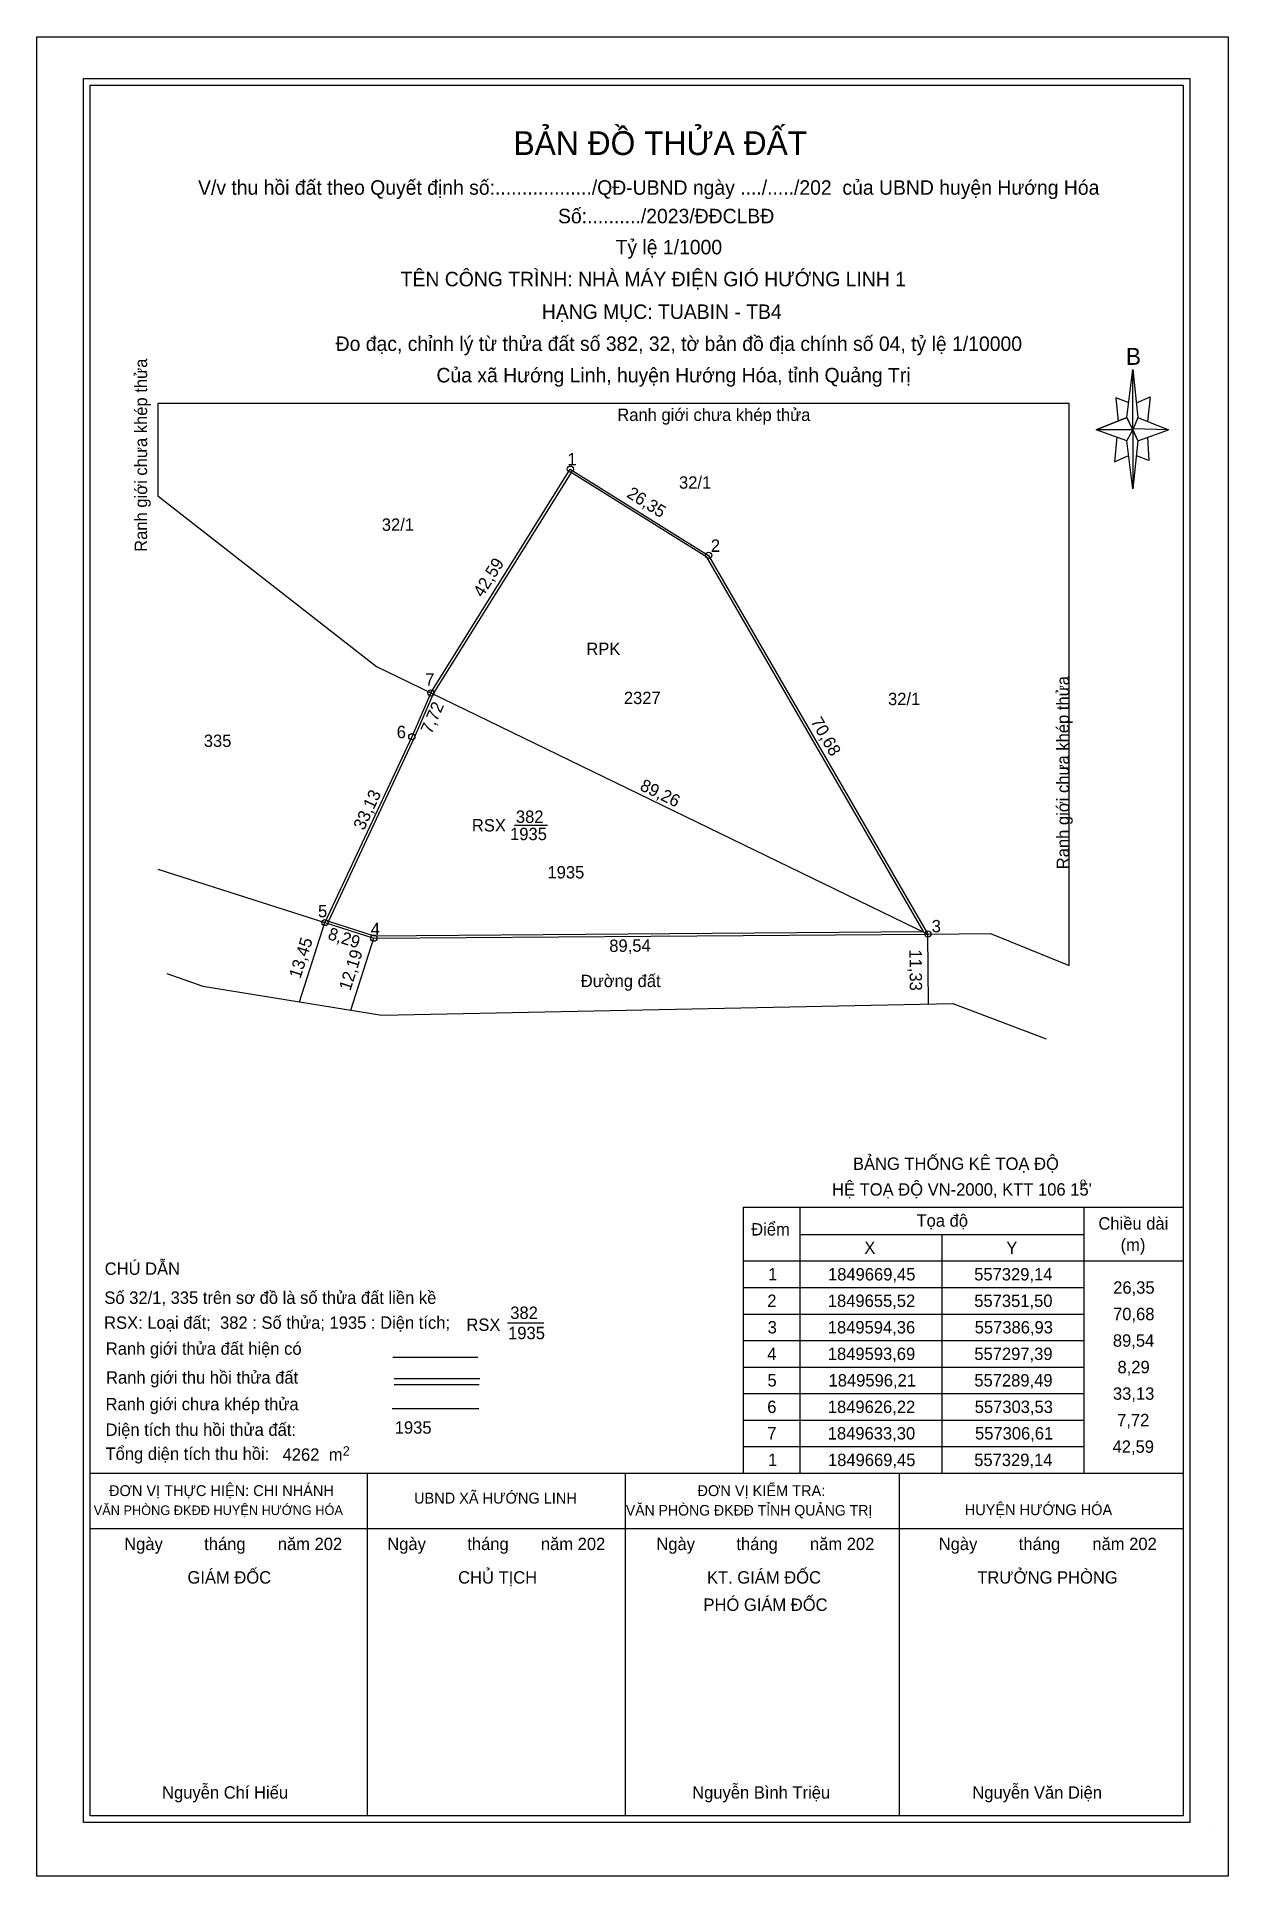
# Model space of a CAD drawing. Extents: x 557243 to 557435, y 1849442 to 1849739.
import ezdxf

# ---------------------------------------------------------------- set-up
doc = ezdxf.new("R2010")
doc.units = 0
for name, color, linetype in [('Level 1', 7, 'Continuous'), ('Level 10', 7, 'Continuous'), ('Level 13', 7, 'Continuous'), ('Level 16', 7, 'Continuous'), ('Level 2', 7, 'Continuous'), ('Level 21', 7, 'Continuous'), ('Level 4', 7, 'Continuous'), ('Level 5', 7, 'Continuous'), ('Level 6', 7, 'Continuous')]:
    doc.layers.add(name, color=color, linetype=linetype)

msp = doc.modelspace()

# ---------------------------------------------------------------- linework, layer by layer
at = {"layer": 'Level 1'}
for p, q in [((557419.07, 1849677.77), (557420.07, 1849685.52)), ((557420.66, 1849680.15), (557422.85, 1849681.15)), ((557422.85, 1849681.15), (557422.45, 1849677.17)), ((557419.47, 1849680.15), (557417.29, 1849680.95)), ((557417.29, 1849680.95), (557417.68, 1849677.17)), ((557419.07, 1849677.77), (557414.11, 1849675.78)), ((557414.11, 1849675.78), (557419.07, 1849677.77)), ((557419.07, 1849674), (557414.11, 1849675.78)), ((557420.07, 1849675.78), (557414.11, 1849675.78)), ((557420.07, 1849675.78), (557419.07, 1849677.77)), ((557419.07, 1849677.77), (557420.86, 1849674)), ((557425.83, 1849675.78), (557420.07, 1849675.98)), ((557420.07, 1849675.98), (557420.07, 1849675.78)), ((557420.07, 1849675.78), (557420.86, 1849674)), ((557420.86, 1849677.77), (557425.83, 1849675.78)), ((557420.86, 1849674), (557425.83, 1849675.78)), ((557420.86, 1849674), (557425.83, 1849675.78)), ((557417.49, 1849674.59), (557417.09, 1849670.62)), ((557420.86, 1849674), (557420.07, 1849666.25)), ((557422.45, 1849674.59), (557422.65, 1849670.82)), ((557417.09, 1849670.62), (557419.27, 1849671.61)), ((557422.65, 1849670.82), (557420.66, 1849671.61)), ((557306.61, 1849633.3), (557386.93, 1849594.36)), ((557428.18, 1849554.74), (557428.18, 1849520.13)), ((557357.07, 1849550.23), (557428.18, 1849550.23)), ((557357.07, 1849550.23), (557357.07, 1849507.28)), ((557366.24, 1849550.23), (557366.24, 1849520.13)), ((557412.12, 1849550.23), (557412.12, 1849520.13)), ((557366.24, 1849545.83), (557412.12, 1849545.83)), ((557389.18, 1849545.83), (557389.18, 1849520.13)), ((557428.18, 1849546.17), (557428.18, 1849507.28)), ((557428.18, 1849545.83), (557428.18, 1849507.28)), ((557357.07, 1849541.55), (557428.18, 1849541.55)), ((557357.07, 1849537.26), (557412.12, 1849537.26)), ((557357.07, 1849532.98), (557412.12, 1849532.98)), ((557428.18, 1849532.98), (557428.18, 1849507.28)), ((557318.97, 1849531.54), (557324.86, 1849531.54)), ((557357.07, 1849528.7), (557412.12, 1849528.7)), ((557300.46, 1849526.02), (557314.2, 1849526.02)), ((557357.07, 1849524.41), (557412.12, 1849524.41)), ((557300.66, 1849522.54), (557314.5, 1849522.54)), ((557300.66, 1849521.61), (557314.41, 1849521.61)), ((557357.07, 1849520.13), (557412.12, 1849520.13)), ((557366.24, 1849520.13), (557366.24, 1849507.28)), ((557389.18, 1849520.13), (557389.18, 1849507.28)), ((557412.12, 1849520.13), (557412.12, 1849507.28)), ((557357.07, 1849515.85), (557412.12, 1849515.85)), ((557357.07, 1849511.56), (557412.12, 1849511.56)), ((557251.54, 1849507.28), (557428.18, 1849507.28)), ((557296.38, 1849452), (557296.38, 1849507.28)), ((557338.06, 1849452), (557338.06, 1849507.28)), ((557357.07, 1849507.28), (557428.18, 1849507.28)), ((557357.07, 1849507.28), (557428.18, 1849507.28)), ((557382.35, 1849452), (557382.35, 1849507.28)), ((557251.54, 1849498.35), (557428.18, 1849498.35)), ((557433.04, 1849449.85), (557433.04, 1849449.85)), ((557433.04, 1849449.85), (557433.04, 1849449.85)), ((557433.04, 1849449.85), (557433.04, 1849449.85))]:
    msp.add_line(p, q, dxfattribs=at)
for points in [[(557242.92, 1849739.28), (557435.47, 1849739.28), (557435.47, 1849442.17), (557242.92, 1849442.17)], [(557250.46, 1849732.57), (557429.27, 1849732.57), (557429.27, 1849450.84), (557250.46, 1849450.84)], [(557251.54, 1849731.49), (557428.18, 1849731.49), (557428.18, 1849451.93), (557251.54, 1849451.93)], [(557420.07, 1849685.52), (557420.86, 1849677.77), (557420.07, 1849675.78)], [(557420.07, 1849675.78), (557420.07, 1849666.25), (557419.07, 1849674)]]:
    msp.add_lwpolyline(points, close=True, dxfattribs=at)
for points in [[(557306.61, 1849633.3), (557329.14, 1849669.45), (557351.5, 1849655.52), (557386.93, 1849594.36)], [(557306.98, 1849633.14), (557303.89, 1849626.06), (557290.05, 1849596.45), (557297.45, 1849594.09), (557386.24, 1849594.75), (557351.2, 1849655.23), (557329.26, 1849668.9), (557306.95, 1849633.09)], [(557306.61, 1849633.3), (557303.53, 1849626.22), (557289.49, 1849596.21), (557297.39, 1849593.69), (557386.93, 1849594.36)], [(557262.47, 1849604.84), (557289.49, 1849596.21)], [(557386.93, 1849594.36), (557397.03, 1849594.43), (557400.24, 1849593.14)], [(557314.36, 1849517.66), (557300.33, 1849517.66)]]:
    msp.add_lwpolyline(points, dxfattribs=at)
at = {"layer": 'Level 10'}
for points in [[(557306.61, 1849633.3), (557329.14, 1849669.45), (557351.5, 1849655.52), (557386.93, 1849594.36)], [(557306.61, 1849633.3), (557303.53, 1849626.22), (557289.49, 1849596.21), (557297.39, 1849593.69), (557386.93, 1849594.36)]]:
    msp.add_lwpolyline(points, dxfattribs=at)
at = {"layer": 'Level 13'}
msp.add_line((557320.1, 1849611.92), (557325.44, 1849611.92), dxfattribs=at)
at = {"layer": 'Level 16'}
for p, q in [((557409.75, 1849680.05), (557262.47, 1849680.05)), ((557262.47, 1849680.05), (557262.47, 1849665.12)), ((557409.75, 1849589.3), (557409.75, 1849680.05))]:
    msp.add_line(p, q, dxfattribs=at)
for points in [[(557262.47, 1849665.12), (557297.81, 1849637.57), (557306.61, 1849633.3)], [(557286.29, 1849646.55), (557297.81, 1849637.57), (557306.61, 1849633.3)], [(557268.87, 1849602.79), (557289.49, 1849596.21)], [(557386.93, 1849594.36), (557397.03, 1849594.43), (557409.75, 1849589.3)], [(557263.92, 1849588), (557269.73, 1849585.91), (557298.69, 1849581.27), (557390.95, 1849583.11), (557406.05, 1849577.42)]]:
    msp.add_lwpolyline(points, dxfattribs=at)
at = {"layer": 'Level 21'}
for centre in [(557329.14, 1849669.45), (557351.5, 1849655.52), (557306.61, 1849633.3), (557306.61, 1849633.3), (557306.61, 1849633.3), (557303.53, 1849626.22), (557289.49, 1849596.21), (557297.39, 1849593.69), (557386.93, 1849594.36), (557386.93, 1849594.36)]:
    msp.add_circle(centre, 0.5, dxfattribs=at)
at = {"layer": 'Level 5'}
for p, q in [((557285.4, 1849583.4), (557289.49, 1849596.21)), ((557293.68, 1849582.07), (557297.39, 1849593.69)), ((557387.01, 1849583.03), (557386.93, 1849594.36))]:
    msp.add_line(p, q, dxfattribs=at)

# ---------------------------------------------------------------- texts
at = {"layer": 'Level 1'}
for s, height, p in [('BẢN ĐỒ THỬA ĐẤT', 3.8401, (557319.96, 1849720.19)), ('V/v thu hồi đất theo Quyết định số:................../QĐ-UBND ngày ..../...../202  của UBND huyện Hướng Hóa', 2.33918, (557268.98, 1849713.77)), ('Số:........../2023/ĐĐCLBĐ', 2.3392, (557327.16, 1849709.16)), ('Tỷ lệ 1/1000', 2.3392, (557336.46, 1849704.14)), ('TÊN CÔNG TRÌNH: NHÀ MÁY ĐIỆN GIÓ HƯỚNG LINH 1', 2.3392, (557301.73, 1849698.98)), ('HẠNG MỤC: TUABIN - TB4', 2.3392, (557324.55, 1849693.71)), ('Đo đạc, chỉnh lý từ thửa đất số 382, 32, tờ bản đồ địa chính số 04, tỷ lệ 1/10000', 2.3392, (557291.22, 1849688.54)), ('B', 2.74, (557418.93, 1849686.29)), ('Của xã Hướng Linh, huyện Hướng Hóa, tỉnh Quảng Trị', 2.3392, (557307.51, 1849683.46)), ('Ranh giới chưa khép thửa', 2, (557336.74, 1849677.23)), ('32/1', 2, (557346.71, 1849666.29)), ('32/1', 2, (557298.68, 1849659.49)), ('32/1', 2, (557380.49, 1849631.33)), ('335', 2, (557269.91, 1849624.57)), ('Đường đất', 2, (557330.83, 1849585.79)), ('BẢNG THỐNG KÊ TOẠ ĐỘ', 2, (557374.82, 1849556.26)), ("HỆ TOẠ ĐỘ VN-2000, KTT 106 15'", 2, (557371.44, 1849552.1)), ('o', 1.39, (557411.5, 1849553.62)), ('Điểm', 2, (557358.38, 1849545.66)), ('Tọa độ', 2, (557385.09, 1849547.08)), ('Chiều dài', 2, (557414.49, 1849546.61)), ('X', 2, (557376.66, 1849542.69)), ('Y', 2, (557399.61, 1849542.69)), ('(m)', 2, (557418.08, 1849543.16)), ('CHÚ DẪN', 2, (557253.89, 1849539.31)), ('1', 2, (557361.1, 1849538.4)), ('1849669,45', 2, (557370.79, 1849538.4)), ('557329,14', 2, (557394.42, 1849538.4)), ('Số 32/1, 335 trên sơ đồ là số thửa đất liền kề', 2, (557253.84, 1849534.62)), ('2', 2, (557360.98, 1849534.12)), ('1849655,52', 2, (557370.76, 1849534.12)), ('557351,50', 2, (557394.43, 1849534.12)), ('26,35', 2, (557416.88, 1849536.26)), ('RSX: Loại đất;  382 : Số thửa; 1935 : Diện tích;', 2, (557253.8, 1849530.59)), ('382', 2, (557319.44, 1849532.18)), ('70,68', 2, (557416.86, 1849531.98)), ('RSX', 2, (557312.35, 1849530.25)), ('1935', 2, (557319.09, 1849528.91)), ('3', 2, (557361.04, 1849529.84)), ('1849594,36', 2, (557370.75, 1849529.84)), ('557386,93', 2, (557394.5, 1849529.84)), ('89,54', 2, (557416.83, 1849527.7)), ('Ranh giới thửa đất hiện có', 2, (557254.07, 1849526.4)), ('4', 2, (557360.97, 1849525.55)), ('1849593,69', 2, (557370.76, 1849525.55)), ('557297,39', 2, (557394.44, 1849525.55)), ('Ranh giới thu hồi thửa đất', 2, (557254.11, 1849521.73)), ('8,29', 2, (557417.58, 1849523.41)), ('5', 2, (557361.01, 1849521.27)), ('1849596,21', 2, (557370.88, 1849521.27)), ('557289,49', 2, (557394.44, 1849521.27)), ('33,13', 2, (557416.84, 1849519.13)), ('Ranh giới chưa khép thửa', 2, (557254.03, 1849517.43)), ('6', 2, (557360.97, 1849516.99)), ('1849626,22', 2, (557370.76, 1849516.99)), ('557303,53', 2, (557394.5, 1849516.99)), ('Diện tích thu hồi thửa đất:', 2, (557254.03, 1849513.3)), ('7', 2, (557360.98, 1849512.71)), ('1849633,30', 2, (557370.75, 1849512.71)), ('557306,61', 2, (557394.55, 1849512.71)), ('7,72', 2, (557417.52, 1849514.85)), ('Tổng diện tích thu hồi:', 2, (557254.03, 1849509.42)), ('42,59', 2, (557416.78, 1849510.56)), ('4262', 2, (557282.64, 1849509.28)), ('m', 2, (557290.11, 1849509.28)), ('2', 1.5, (557292.38, 1849510.12)), ('1', 2, (557361.1, 1849508.42)), ('1849669,45', 2, (557370.79, 1849508.42)), ('557329,14', 2, (557394.42, 1849508.42)), ('ĐƠN VỊ THỰC HIỆN: CHI NHÁNH', 1.7544, (557254.59, 1849503.57)), ('ĐƠN VỊ KIỂM TRA:', 1.7544, (557349.69, 1849503.57)), ('UBND XÃ HƯỚNG LINH', 1.7544, (557303.89, 1849502.36)), ('VĂN PHÒNG ĐKĐĐ HUYỆN HƯỚNG HÓA', 1.5409, (557252.12, 1849500.51)), ('VĂN PHÒNG ĐKĐĐ TỈNH QUẢNG TRỊ', 1.6963, (557338.12, 1849500.43)), ('HUYỆN HƯỚNG HÓA', 1.7544, (557392.89, 1849500.49)), ('Ngày         tháng       năm 202', 2, (557257.04, 1849494.85)), ('Ngày         tháng       năm 202', 2, (557299.56, 1849494.85)), ('Ngày         tháng       năm 202', 2, (557343.05, 1849494.85)), ('Ngày         tháng       năm 202', 2, (557388.69, 1849494.85)), ('GIÁM ĐỐC', 2, (557267.27, 1849489.44)), ('CHỦ TỊCH', 2, (557311.01, 1849489.44)), ('KT. GIÁM ĐỐC', 2, (557351.23, 1849489.44)), ('TRƯỞNG PHÒNG', 2, (557394.91, 1849489.44)), ('PHÓ GIÁM ĐỐC', 2, (557350.66, 1849485.03)), ('Nguyễn Chí Hiếu', 2, (557263.17, 1849454.7)), ('Nguyễn Bình Triệu', 2, (557348.84, 1849454.7)), ('Nguyễn Văn Diện', 2, (557394.11, 1849454.7))]:
    msp.add_text(s, height=height, dxfattribs=at).set_placement(p)
for s, rotation, p in [('26,35', 328.0731, (557338.11, 1849665.04)), ('42,59', 58.073, (557314.99, 1849648.61)), ('7,72', 66.4896, (557306.7, 1849626.54)), ('70,68', 300.0877, (557367.92, 1849628.69)), ('89,26', 334.1354, (557340.24, 1849617.69)), ('33,13', 64.9277, (557295.79, 1849610.99)), ('8,29', 342.308, (557289.82, 1849593.58)), ('89,54', 0.4287, (557335.45, 1849591.46))]:
    msp.add_text(s, height=2, rotation=rotation, dxfattribs=at).set_placement(p)
at = {"layer": 'Level 13'}
msp.add_text('382', height=2, rotation=0, dxfattribs=at).set_placement((557320.35, 1849612.31))
at = {"layer": 'Level 16'}
for p in [(557260.75, 1849656.09), (557409.75, 1849604.82)]:
    msp.add_text('Ranh giới chưa khép thửa', height=2, rotation=90, dxfattribs=at).set_placement(p)
at = {"layer": 'Level 2'}
for s, p in [('RPK', (557331.74, 1849639.42)), ('RSX', (557313.24, 1849610.92))]:
    msp.add_text(s, height=2, rotation=0, dxfattribs=at).set_placement(p)
at = {"layer": 'Level 21'}
for s, p in [('1', (557328.68, 1849670.05)), ('2', (557351.86, 1849656.09)), ('7', (557305.69, 1849634.47)), ('6', (557301.09, 1849625.99)), ('5', (557288.37, 1849597.06)), ('4', (557296.89, 1849594.18)), ('3', (557387.55, 1849594.63))]:
    msp.add_text(s, height=2, dxfattribs=at).set_placement(p)
at = {"layer": 'Level 4'}
msp.add_text('1935', height=2, rotation=0, dxfattribs=at).set_placement((557319.41, 1849609.52))
at = {"layer": 'Level 5'}
for s, p in [('2327', (557337.8, 1849631.5)), ('1935', (557325.45, 1849603.33)), ('1935', (557300.77, 1849513.65))]:
    msp.add_text(s, height=2, dxfattribs=at).set_placement(p)
for s, rotation, p in [('13,45', 72.308, (557285.51, 1849587.03)), ('12,19', 72.308, (557293.59, 1849585.08)), ('11,33', 270.4287, (557383.95, 1849591.87))]:
    msp.add_text(s, height=2, rotation=rotation, dxfattribs=at).set_placement(p)
at = {"layer": 'Level 6'}
for s, p in [('2327', (557337.8, 1849631.5)), ('1935', (557325.45, 1849603.33)), ('1935', (557300.77, 1849513.65))]:
    msp.add_text(s, height=2, dxfattribs=at).set_placement(p)

doc.saveas('drawing.dxf')
